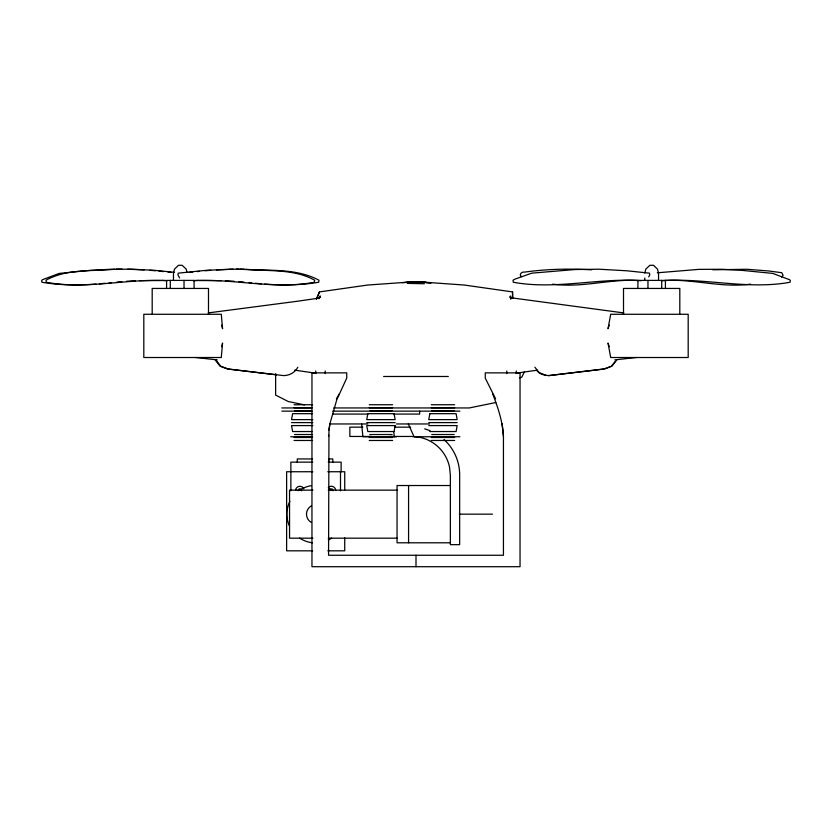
<?xml version="1.0" encoding="UTF-8"?>
<svg xmlns="http://www.w3.org/2000/svg" width="832" height="832" viewBox="0 0 832 832"><rect width="100%" height="100%" fill="white"/><g stroke="black" fill="none" stroke-linecap="round" stroke-linejoin="round"><path stroke-width="1.25" d="M512.512 298.262L512.533 291.907L464.266 285.033L416 281.601L367.734 285.033L319.467 291.907L316.41 299.042M492.669 393.817C497.89 407.441 502.798 421.678 503.443 436.384L503.443 555.256L328.557 555.256L328.973 429.978L329.93 423.654L336.752 399.838L346.746 378.092L346.746 372.871L311.958 372.871L311.958 566.706L520.042 566.706L520.042 372.871L485.254 372.871L485.254 378.092L495.602 398.83M328.557 436.384L328.65 435.084M329.93 423.654L328.973 429.978M298.116 490.776L298.293 489.882A1.674 1.674 0 0 1 301.382 489.882L301.558 490.776M221.707 346.674L222.57 343.054L221.291 357.51L143.811 357.51L143.811 314.278L221.291 314.278L222.57 328.744L221.707 325.125M644.79 273.135L645.819 269.121L649.844 265.294L653.474 265.294L657.498 269.121L658.538 273.135L658.538 280.405M609.232 325.125L608.015 328.744L610.709 314.278L688.189 314.278L688.189 357.51L610.709 357.51L608.015 343.054L609.232 346.674M316.493 299.042L319.467 291.907M524.316 371.977L521.799 377.187L519.49 377.811M318.978 298.293L320.112 296.036L318.926 298.293M648.679 276.91L649.823 274.778L649.438 273.146L626.839 270.785L598.936 269.214L575.162 269.526L531.762 273.156L514.675 279.25L513.053 280.197L513.302 282.256C555.682 290.046 598.541 277.638 641.254 280.706M336.398 398.83L339.331 393.817M614.848 361.868L611.218 366.246M616.73 360.027L611.915 366.246L604.448 369.002L549.151 375.596C544.918 375.544 539.916 374.379 537.129 371.01M319.862 297.19L319.186 298.074L298.875 301.049L208.27 312.915M781.56 277.056L783.099 275.288L781.789 272.719L768.446 270.941L746.741 269.266L712.816 269.797M297.814 367.245C295.027 372.518 289.453 375.596 283.556 375.596L228.259 369.002L220.782 366.246L215.977 360.027M607.329 367.754L610.241 366.621M604.614 368.711L606.362 368.129M495.747 402.542L469.269 407.95L333.642 407.95M516.464 373.152L537.254 370.167M548.444 375.596L603.741 369.002M614.786 359.882L636.376 357.51M189.342 272.449L192.733 272.085M197.246 271.596L199.503 271.357M108.982 282.88L111.561 282.62M657.27 272.802L698.87 269.37L721.635 269.266L742.529 270.421L772.762 273.406L789.62 279.739L790.4 280.623L790.015 282.256C747.646 290.014 704.777 277.659 662.064 280.706M105.196 283.265L99.393 283.806M116.782 282.1L121.846 281.622M205.161 270.785L210.808 270.286M405.246 282.485L421.699 281.84L424.268 282.329L424.268 283.754L407.472 283.379L407.472 282.495L413.556 281.923M95.982 284.097C78.073 285.418 59.571 285.303 41.985 282.256L41.6 280.623L42.38 279.739L59.238 273.406L89.471 270.421L110.365 269.266L131.903 269.214L154.17 270.286L174.502 272.334M126.537 281.258L135.294 280.8M401.918 282.662L415.99 281.892L419.63 282.204L419.63 282.911L412.412 282.786L412.412 282.225M216.455 269.89L227.552 269.37M750.558 284.149C721.916 288.111 693.93 278.938 665.33 280.436M114.66 269.266C91.749 271.482 66.903 268.622 46.03 280.197L46.27 282.256C86.351 289.89 126.974 278.377 167.367 280.654M233.064 269.214L206.513 270.286L178.277 273.146L177.892 274.778L179.598 277.971M194.958 280.54L198.786 280.436M199.243 280.54L221.208 280.654M139.474 280.654L161.439 280.54M193.315 280.654C233.709 278.377 274.331 289.89 314.413 282.256L314.652 280.197C293.779 268.622 268.934 271.482 246.022 269.266M228.779 269.214L244.379 269.162M236.423 269.173L238.649 269.142M116.303 269.162L122.034 269.142M166.265 288.444L152.194 288.444L152.194 314.278M194.418 288.444L208.489 288.444L208.489 314.278M637.582 288.444L623.511 288.444L623.511 314.278M665.735 288.444L679.806 288.444L679.806 314.278M383.604 376.48L448.302 376.48M294.07 404.747L312.541 404.747M369.262 404.747L392.631 404.747M431.278 404.747L454.646 404.747M294.07 407.722L311.594 407.722M369.262 407.722L392.631 407.722M431.278 407.722L454.646 407.722M281.83 407.95L312.062 407.95M294.518 410.696L311.366 410.696M370.094 410.696L392.184 410.696M431.725 410.696L454.199 410.696M281.83 411.143L312.062 411.143M332.706 411.143L459.919 411.143M312.322 413.681L292.604 413.681L291.554 419.63L312.853 419.63M332.706 414.086L367.744 414.086M393.702 414.086L419.65 414.086L419.65 411.143M291.554 422.604L312.853 422.604M366.746 422.604L395.148 422.604M428.761 422.604L457.163 422.604M329.597 423.956L367.9 423.956M396.365 423.956L429.447 423.956M312.853 425.589L291.554 425.589L292.604 431.538L312.322 431.538M428.761 425.589L457.163 425.589L456.113 431.538L429.822 431.538M362.783 427.159L349.846 427.159L349.846 436.457L371.675 436.457M395.117 427.159L410.644 427.159M294.518 434.522L312.541 434.522M369.71 434.522L392.184 434.522M431.725 434.522L454.199 434.522M389.657 436.457L411.476 436.457L419.422 437.247A38.376 38.376 0 0 1 449.571 467.397L450.362 475.342L450.362 544.658L459.659 544.658L459.659 474.885A47.726 47.726 0 0 0 443.997 439.525M290.701 436.758L312.541 436.758M396.635 436.758L362.908 436.758L361.618 423.956M459.919 436.758L414.076 436.758L408.294 423.956M294.07 437.497L312.541 437.497M369.262 437.497L392.631 437.497M431.278 437.497L454.646 437.497M294.07 440.471L312.541 440.471M369.262 440.471L392.631 440.471M431.278 440.471L454.646 440.471M312.333 458.942L297.274 458.942L297.274 462.145M312.78 462.145L290.867 462.145L290.867 490.838M328.245 462.145L341.13 462.145L341.13 471.744M312.78 471.744L286.624 471.744L286.624 550.826L312.634 550.826M327.766 471.744L344.729 471.744L344.729 489.902M450.362 485.524L397.051 485.524L397.051 542.797L450.362 542.797M312.936 490.152L289.546 490.152L289.546 538.179L312.936 538.179M328.234 490.152L397.051 490.152M459.285 514.166L492.461 514.166M328.234 538.179L397.051 538.179M327.85 550.826L344.729 550.826L344.729 537.867M240.084 269.162C266.292 271.284 294.892 267.384 318.947 280.197L318.698 282.256C301.09 285.241 282.62 285.449 264.701 284.097M637.988 280.436C609.388 278.938 581.402 288.111 552.76 284.149M127.618 269.214L144.227 269.89M161.897 280.436L165.724 280.54M591.604 269.838C569.234 268.486 546.759 269.038 524.534 272.106C521.872 271.346 518.44 274.768 521.435 276.588M225.389 280.8L234.146 281.258M418.361 281.84L426.161 282.162L426.15 282.849L430.789 283.254L430.789 282.495M261.29 283.806L255.486 283.265M149.874 270.286L155.522 270.785M238.836 281.622L243.901 282.1M158.912 271.128L163.436 271.596M249.122 282.62L251.701 282.88M195.624 357.51L217.214 359.882M167.95 272.085L171.34 272.449M623.73 312.915L510.078 297.638M276.422 374.826L227.552 369.002L220.085 366.246L215.27 360.027M294.746 370.167L315.536 373.152M304.502 404.862L288.226 401.513L275.631 395.075L275.631 373.568M546.458 375.482L539.282 372.705L534.893 367.245M186.961 272.137L186.181 269.121L182.156 265.294L178.526 265.294L174.502 269.121L173.462 273.135L173.462 280.405M510.827 298.865L510.234 296.379L510.702 298.865M333.091 490.776L332.914 489.882A1.674 1.674 0 0 0 329.826 489.882M510.91 298.553L510.474 296.036L510.734 298.553M502.07 423.654L503.443 436.384M393.765 431.642L394.285 436.758M512.533 291.907L512.762 298.262M661.721 280.405L661.721 288.444M647.972 280.405L647.972 288.444M644.79 277.982L644.79 280.405M516.256 370.978L516.256 373.568M506.771 370.978L506.771 373.568M416 555.256L416 566.706M408.574 485.524L408.574 542.797M340.496 471.744L340.496 490.818M332.79 462.145L332.79 458.942L328.65 458.942L328.65 462.145M325.229 370.978L325.229 373.568M315.744 370.978L315.744 373.568M184.028 280.405L184.028 288.444M170.279 280.405L170.279 288.444M331.646 538.158A28.818 28.818 0 0 1 328.359 540.041M312.478 542.797A28.818 28.818 0 0 1 299.614 538.075M289.286 525.699A28.818 28.818 0 0 1 289.869 501.363M299.738 490.162A28.818 28.818 0 0 1 311.376 485.67M328.494 488.353A28.818 28.818 0 0 1 331.76 490.246M311.241 522.413A9.526 9.526 0 0 1 311.241 505.918M295.516 490.526A4.326 4.326 0 0 1 303.826 488.873M328.307 487.469A4.326 4.326 0 0 1 335.691 490.526M424.663 428.886A47.726 47.726 0 0 1 430.206 430.789M367.806 413.681L366.746 419.63L395.148 419.63L394.098 413.681L367.806 413.681M395.148 425.589L394.098 431.538L367.806 431.538L366.746 425.589L395.148 425.589M429.822 413.681L428.761 419.63L457.163 419.63L456.113 413.681L429.822 413.681M320.143 296.379L318.958 298.605L320.143 296.379M194.085 280.405L166.587 280.405L166.587 288.444L194.085 288.444L194.085 280.405M665.413 280.405L637.915 280.405L637.915 288.444L665.413 288.444L665.413 280.405"/></g></svg>
